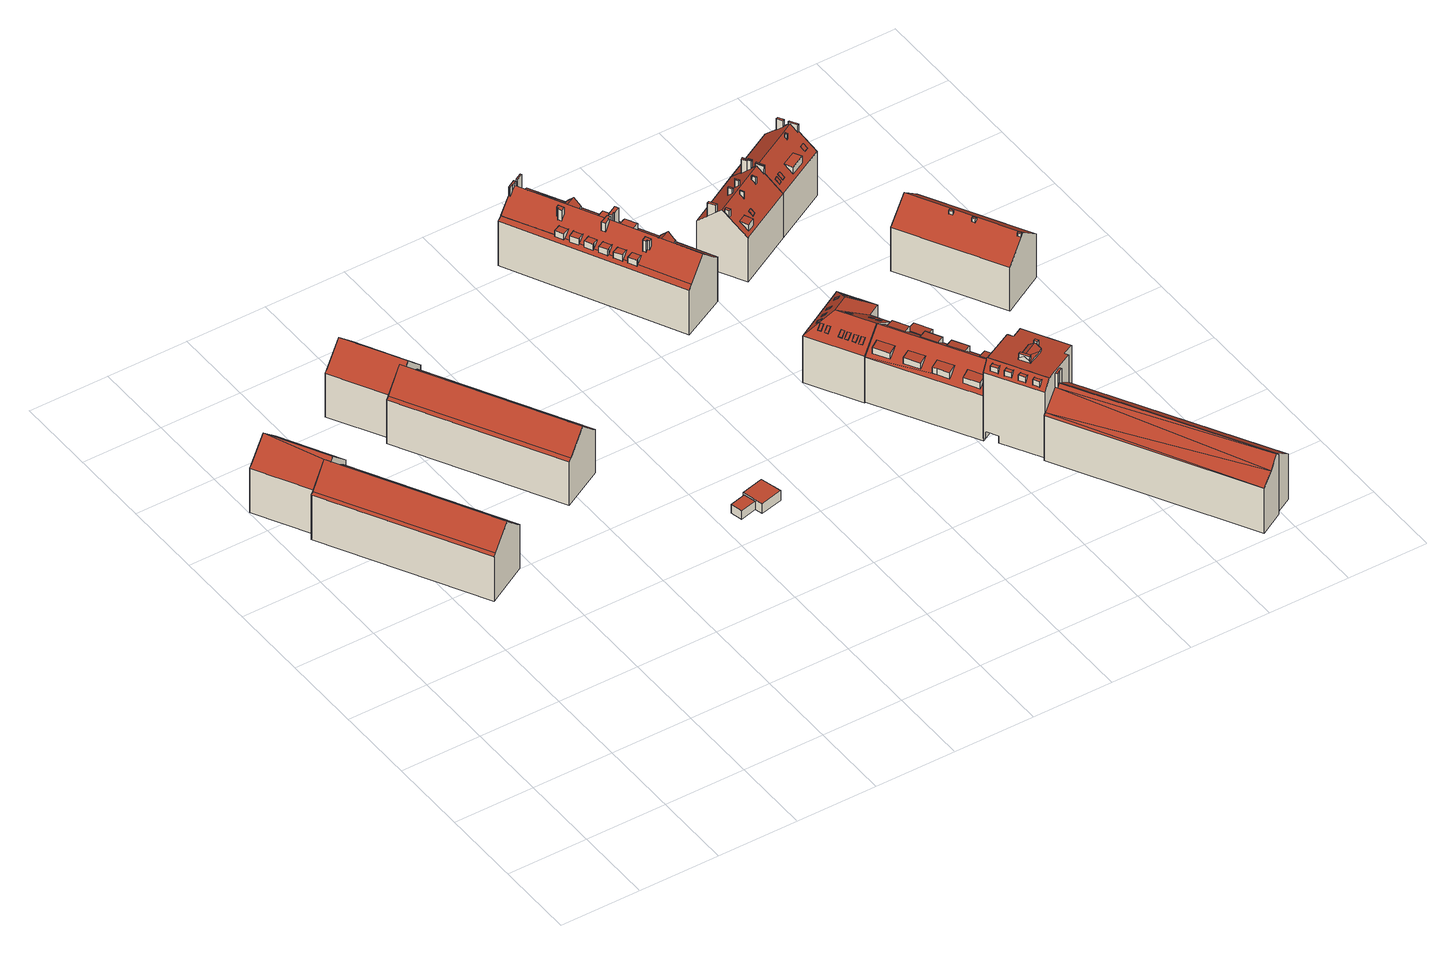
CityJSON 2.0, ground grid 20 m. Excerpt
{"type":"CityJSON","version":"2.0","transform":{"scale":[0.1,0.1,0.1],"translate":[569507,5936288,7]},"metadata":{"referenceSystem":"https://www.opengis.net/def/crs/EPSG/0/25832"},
"CityObjects":{
"building1":{"type":"Building","attributes":{"Grundfläche 2D":"696.358294","Grundhöhe NN":"7.695"},"geometry":[{"type":"Solid","lod":"3","boundaries":[[[[0,1,2,3,4]],[[5,6,7,0,4]],[[7,8,9,0]],[[10,11,12]],[[11,13,12]],[[6,14,15,16,17,13,11]],[[16,18,19,17]],[[18,20,21,19]],[[2,1,22,23]],[[24,8,7,6,11,10,25]],[[9,8,24,26]],[[22,1,0,9,26]],[[10,12,27,25]],[[5,14,6]],[[14,5,4,15]],[[23,28,20,18,16,15,4,3,2]],[[21,20,28,29]],[[12,13,17,19,21,29,27]],[[26,24,25,27,29,28,23,22]]]],"semantics":{"surfaces":[{"type":"RoofSurface"},{"type":"WallSurface"},{"type":"GroundSurface"}],"values":[[0,0,0,0,0,0,0,0,1,1,1,1,1,1,1,1,1,1,2]]}}]},
"building2":{"type":"Building","attributes":{"Grundfläche 2D":"696.362702","Grundhöhe NN":"7.889"},"geometry":[{"type":"Solid","lod":"3","boundaries":[[[[30,31,32]],[[33,31,30]],[[33,34,35,36,37,38,31]],[[37,39,40,38]],[[39,41,42,40]],[[36,43,44,45,46,47]],[[48,49,45,44]],[[50,49,48]],[[30,32,51,52]],[[41,39,37,36,47,53,54]],[[42,41,54,55]],[[32,31,38,40,42,55,51]],[[47,46,56,53]],[[36,35,34,43]],[[52,57,50,48,44,43,34,33,30]],[[49,50,57,58]],[[56,46,45,49,58]],[[55,54,53,56,58,57,52,51]]]],"semantics":{"surfaces":[{"type":"RoofSurface"},{"type":"WallSurface"},{"type":"GroundSurface"}],"values":[[0,0,0,0,0,0,0,0,1,1,1,1,1,1,1,1,1,2]]}}]},
"building3":{"type":"Building","attributes":{"Grundfläche 2D":"12.903918","Grundhöhe NN":"9.126"},"geometry":[{"type":"Solid","lod":"3","boundaries":[[[[59,60,61,62]],[[63,64,62,61]],[[64,65,59,62]],[[65,66,60,59]],[[66,63,61,60]],[[66,65,64,63]]]],"semantics":{"surfaces":[{"type":"RoofSurface"},{"type":"WallSurface"},{"type":"GroundSurface"}],"values":[[0,1,1,1,1,2]]}}]},
"building4":{"type":"Building","attributes":{"Grundfläche 2D":"31.861011","Grundhöhe NN":"9.126"},"geometry":[{"type":"Solid","lod":"3","boundaries":[[[[67,68,69,70]],[[68,67,71,72]],[[69,68,72,73]],[[70,69,73,74]],[[67,70,74,71]],[[72,71,74,73]]]],"semantics":{"surfaces":[{"type":"RoofSurface"},{"type":"WallSurface"},{"type":"GroundSurface"}],"values":[[0,1,1,1,1,2]]}}]},
"building5":{"type":"Building","attributes":{"Grundfläche 2D":"558.582250","Grundhöhe NN":"7.445"},"children":["building5-1","building5-2","building5-3","building5-4","building5-5","building5-6","building5-7","building5-8","building5-9","building5-10","building5-11","building5-12"],"geometry":[{"type":"Solid","lod":"3","boundaries":[[[[75,76,77,78]],[[79,80,81,82]],[[83,84,85,86,87,79,82]],[[88,89,90,91,92,93]],[[94,91,90,95]],[[96,97,98,99,100]],[[101,102,101,103,104,105,106,107,108,109,110,109,110,111,112,113,114,115,116,102]],[[110,109,108,107,106,105,104,103,101,102,116,117,118,119,120,121,122,123,124,125,112,111]],[[102,116,102,101]],[[105,106,107,106,105,104,103,101,103,104]],[[109,108,109,110]],[[111,110,111,112]],[[112,125,113]],[[126,127,128,129,122,121,120,119,118,117,130,131,83,82,81,132,133,97,96,134,135,75,78,136,137,95,90,89,138,139,140]],[[141,142,131,130,143,144,145,146,147]],[[148,149,139,138]],[[136,150,151,135,134,152,153,133,132,154,155,156,157,158,159,137]],[[160,161,139,149,162]],[[163,164,161]],[[164,139,161]],[[78,77,150,136]],[[76,75,135,151]],[[151,150,77,76]],[[81,80,154,132]],[[141,147,86,85,84,83,131,142]],[[87,86,147,146,155,154,80,79]],[[149,148,138,89,88,93]],[[94,95,137,159]],[[91,94,159,158,162,149,93,92]],[[96,100,99,152,134]],[[98,97,133,153]],[[153,152,99,98]],[[115,114,165,166]],[[143,130,117,116,115,166,167]],[[144,143,167,168]],[[145,144,168,169]],[[146,145,169,170]],[[155,146,170,171]],[[156,155,171,172]],[[157,156,172,173]],[[158,157,173,174]],[[162,158,174,175]],[[160,162,175,176]],[[177,163,161,160,176,178]],[[114,113,125,124,123,122,129,128,127,126,140,139,164,163,177,165]],[[173,172,171,170,169,168,167,166,165,177,178,176,175,174]]]],"semantics":{"surfaces":[{"type":"RoofSurface"},{"type":"WallSurface"},{"type":"GroundSurface"}],"values":[[0,0,0,0,0,0,0,0,0,0,0,0,0,0,0,0,0,0,0,0,1,1,1,1,1,1,1,1,1,1,1,1,1,1,1,1,1,1,1,1,1,1,1,1,1,2]]}}]},
"building5-1":{"type":"BuildingInstallation","parents":["building5"],"geometry":[{"type":"MultiSurface","lod":"3","boundaries":[[[179,180,181,182,183,184]],[[185,186,183,182]],[[186,103,179,184,183]],[[104,185,182,181,180]]],"semantics":{"surfaces":[{"type":"RoofSurface"},{"type":"WallSurface"}],"values":[0,1,1,1]}}]},
"building5-2":{"type":"BuildingInstallation","parents":["building5"],"geometry":[{"type":"MultiSurface","lod":"3","boundaries":[[[187,188,189,190,191,192]],[[193,194,191,190]],[[192,191,194,107]],[[187,192,107]],[[189,188,108]],[[190,189,108,193]]],"semantics":{"surfaces":[{"type":"RoofSurface"},{"type":"WallSurface"}],"values":[0,1,1,1,1,1]}}]},
"building5-3":{"type":"BuildingInstallation","parents":["building5"],"geometry":[{"type":"MultiSurface","lod":"3","boundaries":[[[195,196,197,198,199,200]],[[201,202,199,198]],[[195,200,199,202,111]],[[201,198,197,196,112]]],"semantics":{"surfaces":[{"type":"RoofSurface"},{"type":"WallSurface"}],"values":[0,1,1,1]}}]},
"building5-4":{"type":"BuildingInstallation","parents":["building5"],"geometry":[{"type":"MultiSurface","lod":"3","boundaries":[[[203,204,205,206,207,208]],[[207,206,209,210]],[[208,207,210,102]],[[208,102,203]],[[204,101,205]],[[206,205,101,209]]],"semantics":{"surfaces":[{"type":"RoofSurface"},{"type":"WallSurface"}],"values":[0,1,1,1,1,1]}}]},
"building5-5":{"type":"BuildingInstallation","parents":["building5"],"geometry":[{"type":"MultiSurface","lod":"3","boundaries":[[[211,212,213,214,215,216,217]],[[218,219,215,214]],[[219,220,221,217,216,215]],[[221,222,211,217]],[[222,223,212,211]],[[223,224,213,212]],[[224,218,214,213]]],"semantics":{"surfaces":[{"type":"RoofSurface"},{"type":"WallSurface"}],"values":[0,1,1,1,1,1,1]}}]},
"building5-6":{"type":"BuildingInstallation","parents":["building5"],"geometry":[{"type":"MultiSurface","lod":"3","boundaries":[[[225,226,227,228,229,230]],[[127,231,232,233,227,226,225,230]],[[234,228,227,233]],[[234,140,229,228]],[[140,126,127,230,229]]],"semantics":{"surfaces":[{"type":"RoofSurface"},{"type":"WallSurface"}],"values":[0,1,1,1,1]}}]},
"building5-7":{"type":"BuildingInstallation","parents":["building5"],"geometry":[{"type":"MultiSurface","lod":"3","boundaries":[[[235,236,237,238,239,240]],[[239,238,241,242]],[[240,239,242,109]],[[240,109,235]],[[241,238,237,236,110]]],"semantics":{"surfaces":[{"type":"RoofSurface"},{"type":"WallSurface"}],"values":[0,1,1,1,1]}}]},
"building5-8":{"type":"BuildingInstallation","parents":["building5"],"geometry":[{"type":"MultiSurface","lod":"3","boundaries":[[[243,244,245,246,247,248]],[[248,247,249,250]],[[250,251,243,248]],[[244,243,251,252]],[[252,253,245,244]],[[253,254,246,245]],[[254,249,247,246]]],"semantics":{"surfaces":[{"type":"RoofSurface"},{"type":"WallSurface"}],"values":[0,1,1,1,1,1,1]}}]},
"building5-9":{"type":"BuildingInstallation","parents":["building5"],"geometry":[{"type":"MultiSurface","lod":"3","boundaries":[[[255,256,257,258,259,260]],[[261,262,258,257]],[[262,263,259,258]],[[260,259,263,264]],[[264,265,255,260]],[[256,255,265,266]],[[266,261,257,256]]],"semantics":{"surfaces":[{"type":"RoofSurface"},{"type":"WallSurface"}],"values":[0,1,1,1,1,1,1]}}]},
"building5-10":{"type":"BuildingInstallation","parents":["building5"],"geometry":[{"type":"MultiSurface","lod":"3","boundaries":[[[267,268,269,270,271,272,273]],[[274,275,267,273]],[[275,276,268,267]],[[276,277,269,268]],[[277,118,278,271,270,269]],[[278,279,272,271]],[[274,273,272,279,119]]],"semantics":{"surfaces":[{"type":"RoofSurface"},{"type":"WallSurface"}],"values":[0,1,1,1,1,1,1]}}]},
"building5-11":{"type":"BuildingInstallation","parents":["building5"],"geometry":[{"type":"MultiSurface","lod":"3","boundaries":[[[280,281,282,283,284,285,286,287,288]],[[282,281,124,289]],[[289,290,283,282]],[[290,291,284,283]],[[291,120,285,284]],[[286,285,120,292]],[[128,280,288,287,286,292,293,294]],[[128,129,122,123,124,281,280]]],"semantics":{"surfaces":[{"type":"RoofSurface"},{"type":"WallSurface"}],"values":[0,1,1,1,1,1,1,1]}}]},
"building5-12":{"type":"BuildingInstallation","parents":["building5"],"geometry":[{"type":"MultiSurface","lod":"3","boundaries":[[[295,296,297,298,299,300]],[[301,302,299,298]],[[300,299,302,105]],[[295,300,105]],[[297,296,106]],[[298,297,106,301]]],"semantics":{"surfaces":[{"type":"RoofSurface"},{"type":"WallSurface"}],"values":[0,1,1,1,1,1]}}]},
"building6":{"type":"Building","attributes":{"Grundfläche 2D":"217.356288","Grundhöhe NN":"7.498"},"children":["building6-1","building6-2","building6-3","building6-4","building6-5","building6-6","building6-7","building6-8","building6-9","building6-10","building6-11","building6-12","building6-13","building6-14","building6-15","building6-16"],"geometry":[{"type":"Solid","lod":"3","boundaries":[[[[303,304,305,306]],[[307,308,309,306]],[[307,306,305,310]],[[311,309,308]],[[311,303,306,309]],[[310,305,304,312,313]],[[307,310,313,314]],[[308,307,314,315]],[[311,308,315,316]],[[303,311,316,317]],[[304,303,317,312]],[[317,316,315,314,313,312]]]],"semantics":{"surfaces":[{"type":"RoofSurface"},{"type":"WallSurface"},{"type":"GroundSurface"}],"values":[[0,0,0,0,0,1,1,1,1,1,1,2]]}}]},
"building6-1":{"type":"BuildingInstallation","parents":["building6"],"geometry":[{"type":"MultiSurface","lod":"3","boundaries":[[[318,319,320,321]],[[321,320,322,323]],[[318,321,323,324]],[[319,318,324,325]],[[320,319,325,322]]],"semantics":{"surfaces":[{"type":"RoofSurface"},{"type":"WallSurface"}],"values":[0,1,1,1,1]}}]},
"building6-2":{"type":"BuildingInstallation","parents":["building6"],"geometry":[{"type":"MultiSurface","lod":"3","boundaries":[[[326,327,328,329]],[[329,328,330,331]],[[326,329,331,332]],[[327,326,332,333]],[[328,327,333,330]]],"semantics":{"surfaces":[{"type":"RoofSurface"},{"type":"WallSurface"}],"values":[0,1,1,1,1]}}]},
"building6-3":{"type":"BuildingInstallation","parents":["building6"],"geometry":[{"type":"MultiSurface","lod":"3","boundaries":[[[334,335,336,337]],[[334,337,338,339]],[[335,334,339,340]],[[337,336,341,338]],[[336,335,340,341]]],"semantics":{"surfaces":[{"type":"RoofSurface"},{"type":"WallSurface"}],"values":[0,1,1,1,1]}}]},
"building6-4":{"type":"BuildingInstallation","parents":["building6"],"geometry":[{"type":"MultiSurface","lod":"3","boundaries":[[[342,343,344,345]],[[345,344,346,347]],[[342,345,347,348]],[[343,342,348,349]],[[344,343,349,346]]],"semantics":{"surfaces":[{"type":"RoofSurface"},{"type":"WallSurface"}],"values":[0,1,1,1,1]}}]},
"building6-5":{"type":"BuildingInstallation","parents":["building6"],"geometry":[{"type":"MultiSurface","lod":"3","boundaries":[[[350,351,352,353]],[[353,352,354,355]],[[355,356,350,353]],[[356,357,351,350]],[[352,351,357,354]]],"semantics":{"surfaces":[{"type":"RoofSurface"},{"type":"WallSurface"}],"values":[0,1,1,1,1]}}]},
"building6-6":{"type":"BuildingInstallation","parents":["building6"],"geometry":[{"type":"MultiSurface","lod":"3","boundaries":[[[358,359,360,361]],[[362,363,361,360]],[[358,361,363,364]],[[359,358,364,365]],[[360,359,365,362]]],"semantics":{"surfaces":[{"type":"RoofSurface"},{"type":"WallSurface"}],"values":[0,1,1,1,1]}}]},
"building6-7":{"type":"BuildingInstallation","parents":["building6"],"geometry":[{"type":"MultiSurface","lod":"3","boundaries":[[[366,367,368,369]],[[369,368,370,371]],[[366,369,371,372]],[[367,366,372,373]],[[368,367,373,370]]],"semantics":{"surfaces":[{"type":"RoofSurface"},{"type":"WallSurface"}],"values":[0,1,1,1,1]}}]},
"building6-8":{"type":"BuildingInstallation","parents":["building6"],"geometry":[{"type":"MultiSurface","lod":"3","boundaries":[[[374,375,376,377]],[[375,374,378,379]],[[376,375,379,380]],[[377,376,380,381]],[[374,377,381,378]]],"semantics":{"surfaces":[{"type":"RoofSurface"},{"type":"WallSurface"}],"values":[0,1,1,1,1]}}]},
"building6-9":{"type":"BuildingInstallation","parents":["building6"],"geometry":[{"type":"MultiSurface","lod":"3","boundaries":[[[382,383,384,385]],[[386,387,385,384]],[[382,385,387,388]],[[388,389,383,382]],[[384,383,389,386]]],"semantics":{"surfaces":[{"type":"RoofSurface"},{"type":"WallSurface"}],"values":[0,1,1,1,1]}}]},
"building6-10":{"type":"BuildingInstallation","parents":["building6"],"geometry":[{"type":"MultiSurface","lod":"3","boundaries":[[[390,391,392,393]],[[393,392,394,395]],[[390,393,395,396]],[[391,390,396,397]],[[392,391,397,394]]],"semantics":{"surfaces":[{"type":"RoofSurface"},{"type":"WallSurface"}],"values":[0,1,1,1,1]}}]},
"building6-11":{"type":"BuildingInstallation","parents":["building6"],"geometry":[{"type":"MultiSurface","lod":"3","boundaries":[[[398,399,400,401]],[[401,400,402,403]],[[398,401,403,404]],[[399,398,404,405]],[[400,399,405,402]]],"semantics":{"surfaces":[{"type":"RoofSurface"},{"type":"WallSurface"}],"values":[0,1,1,1,1]}}]},
"building6-12":{"type":"BuildingInstallation","parents":["building6"],"geometry":[{"type":"MultiSurface","lod":"3","boundaries":[[[406,407,408,409]],[[410,411,406,409]],[[407,406,411,412]],[[408,413,410,409]],[[412,413,408,407]]],"semantics":{"surfaces":[{"type":"RoofSurface"},{"type":"WallSurface"}],"values":[0,1,1,1,1]}}]},
"building6-13":{"type":"BuildingInstallation","parents":["building6"],"geometry":[{"type":"MultiSurface","lod":"3","boundaries":[[[414,415,416,417]],[[418,419,414,417]],[[420,418,417,416]],[[415,414,419,421]],[[416,415,421,420]]],"semantics":{"surfaces":[{"type":"RoofSurface"},{"type":"WallSurface"}],"values":[0,1,1,1,1]}}]},
"building6-14":{"type":"BuildingInstallation","parents":["building6"],"geometry":[{"type":"MultiSurface","lod":"3","boundaries":[[[422,423,424,425]],[[425,424,426,427]],[[422,425,427,428]],[[423,422,428,429]],[[424,423,429,426]]],"semantics":{"surfaces":[{"type":"RoofSurface"},{"type":"WallSurface"}],"values":[0,1,1,1,1]}}]},
"building6-15":{"type":"BuildingInstallation","parents":["building6"],"geometry":[{"type":"MultiSurface","lod":"3","boundaries":[[[430,431,432,433]],[[434,435,433,432]],[[435,436,430,433]],[[431,430,436,437]],[[432,431,437,434]]],"semantics":{"surfaces":[{"type":"RoofSurface"},{"type":"WallSurface"}],"values":[0,1,1,1,1]}}]},
"building6-16":{"type":"BuildingInstallation","parents":["building6"],"geometry":[{"type":"MultiSurface","lod":"3","boundaries":[[[438,439,440,441]],[[439,438,442,443]],[[441,440,444,445]],[[438,441,445,442]],[[440,439,443,444]]],"semantics":{"surfaces":[{"type":"RoofSurface"},{"type":"WallSurface"}],"values":[0,1,1,1,1]}}]},
"building7":{"type":"Building","attributes":{"Grundfläche 2D":"324.269159","Grundhöhe NN":"7.818"},"geometry":[{"type":"Solid","lod":"3","boundaries":[[[[446,447,448,449]],[[450,451,452,453]],[[454,455,456,457,458,459]],[[460,461,462,463]],[[464,465,466,467]],[[468,469,470,471]],[[472,473,474,475]],[[476,477,478,479]],[[480,481,482,305],[483,484,453,452],[485,486,479,478],[487,488,449,448],[489,490,471,470]],[[305,491,492,493,480],[494,495,457,456,455,496,497,494,491],[498,464,467,499,500,501],[502,503,461,460],[504,505,473,472]],[[447,487,448]],[[449,488,446]],[[447,446,488,487]],[[451,483,452]],[[453,484,450]],[[451,450,484,483]],[[495,494,459,458]],[[494,497,454,459]],[[455,454,497,496]],[[495,458,457]],[[463,462,503,502]],[[463,502,460]],[[461,503,462]],[[501,500,466,465]],[[467,466,500,499]],[[465,464,498,501]],[[469,489,470]],[[471,490,468]],[[469,468,490,489]],[[475,474,505,504]],[[475,504,472]],[[473,505,474]],[[477,485,478]],[[479,486,476]],[[477,476,486,485]],[[491,305,482,506,507]],[[492,491,507,508]],[[481,480,493,492,508,509]],[[482,481,509,506]],[[508,507,506,509]]]],"semantics":{"surfaces":[{"type":"RoofSurface"},{"type":"WallSurface"},{"type":"GroundSurface"}],"values":[[0,0,0,0,0,0,0,0,0,0,1,1,1,1,1,1,1,1,1,1,1,1,1,1,1,1,1,1,1,1,1,1,1,1,1,1,1,1,1,2]]}}]},
"building8":{"type":"Building","attributes":{"Grundfläche 2D":"159.474883","Grundhöhe NN":"8.830"},"children":["building8-1","building8-2","building8-3","building8-4","building8-5","building8-6"],"geometry":[{"type":"MultiSurface","lod":"3","boundaries":[[[510,511,512,513,514,515,516]],[[517,512,511,518,519,520]],[[517,520,521,522,523,524,525]],[[526,527,528,529,530,531,532,533,534,535]],[[536,537,532,531,530,529,528,527,526,535]],[[538,539,540,541,542,543,544,545,537,536,546,547],[548,549,550,551,552,553,554,555,556,557,558]],[[559,543,542]],[[551,550,549,518,511,510,516,553,552]],[[520,519,518,549,548,558,521]],[[556,555,523,522,521,558,557]],[[553,516,515,560,524,523,555,554]],[[561,562,563,564,565,566,534,533]],[[567,568,538,547,546,536,535,534,566,569]],[[539,538,568,570]],[[540,539,570,571]],[[572,573,541,540,571,574]],[[573,575,542,541]],[[533,532,537,545,544,576,561]],[[577,578,579,559,542,575]],[[543,559,579,580]],[[544,543,580,576]],[[572,574,565,564]],[[578,577,563,562]],[[580,579,578,562,561,576]],[[568,567,569,566,565,574,571,570]],[[564,563,577,575,573,572]]],"semantics":{"surfaces":[{"type":"RoofSurface"},{"type":"WallSurface"},{"type":"GroundSurface"},{"type":"OuterCeilingSurface"}],"values":[0,0,0,0,0,0,0,1,1,1,1,1,1,1,1,1,1,1,1,1,1,1,1,2,2,3]}}]},
"building8-1":{"type":"BuildingInstallation","parents":["building8"],"geometry":[{"type":"MultiSurface","lod":"3","boundaries":[[[581,582,583,584,585,586]],[[583,524,560,515,584]],[[513,586,585,584,515,514]],[[581,586,513,512]],[[525,582,581,512,517]],[[583,582,525,524]]],"semantics":{"surfaces":[{"type":"RoofSurface"},{"type":"WallSurface"}],"values":[0,1,1,1,1,1]}}]},
"building8-2":{"type":"BuildingInstallation","parents":["building8"],"geometry":[{"type":"MultiSurface","lod":"3","boundaries":[[[587,588,589,590]],[[587,591,592,588]],[[589,588,592]],[[587,590,591]]],"semantics":{"surfaces":[{"type":"RoofSurface"},{"type":"WallSurface"}],"values":[0,1,1,1]}}]},
"building8-3":{"type":"BuildingInstallation","parents":["building8"],"geometry":[{"type":"MultiSurface","lod":"3","boundaries":[[[593,594,595,596]],[[596,595,597,598]],[[596,598,593]],[[594,597,595]]],"semantics":{"surfaces":[{"type":"RoofSurface"},{"type":"WallSurface"}],"values":[0,1,1,1]}}]},
"building8-4":{"type":"BuildingInstallation","parents":["building8"],"geometry":[{"type":"MultiSurface","lod":"3","boundaries":[[[599,600,601,602]],[[601,603,604,602]],[[599,602,604]],[[601,600,603]]],"semantics":{"surfaces":[{"type":"RoofSurface"},{"type":"WallSurface"}],"values":[0,1,1,1]}}]},
"building8-5":{"type":"BuildingInstallation","parents":["building8"],"geometry":[{"type":"MultiSurface","lod":"3","boundaries":[[[605,606,607,608]],[[606,605,609,610]],[[606,610,607]],[[608,609,605]]],"semantics":{"surfaces":[{"type":"RoofSurface"},{"type":"WallSurface"}],"values":[0,1,1,1]}}]},
"building8-6":{"type":"BuildingInstallation","parents":["building8"],"geometry":[{"type":"MultiSurface","lod":"3","boundaries":[[[611,612,613,614]],[[614,613,615,616]],[[611,614,616,617]],[[612,611,617,618]],[[613,612,618,615]]],"semantics":{"surfaces":[{"type":"RoofSurface"},{"type":"WallSurface"}],"values":[0,1,1,1,1]}}]},
"building9":{"type":"Building","attributes":{"Grundfläche 2D":"616.381853","Grundhöhe NN":"8.565"},"children":["building9-1"],"geometry":[{"type":"Solid","lod":"3","boundaries":[[[[619,620,621,622,623,624,625,626]],[[627,621,628,629,630]],[[627,630,631,623,622,621]],[[632,633,634,635,628]],[[629,628,635,630]],[[636,637,634]],[[637,635,634]],[[638,639,636,634,633,632,628,621,620,619,626,640,641]],[[637,636,639,642]],[[631,630,635,637,642,643]],[[623,631,643,644]],[[625,624,623,644,645]],[[626,625,645,640]],[[643,642,639,638,641,640,645,644]]]],"semantics":{"surfaces":[{"type":"RoofSurface"},{"type":"WallSurface"},{"type":"GroundSurface"}],"values":[[0,0,0,0,0,0,0,1,1,1,1,1,1,2]]}}]},
"building9-1":{"type":"BuildingInstallation","parents":["building9"],"geometry":[{"type":"MultiSurface","lod":"3","boundaries":[[[646,647,648,649,650,651]],[[628,629,646,651]],[[647,646,629,627]],[[652,649,648,647,627,622]],[[652,620,650,649]],[[650,620,621,628,651]]],"semantics":{"surfaces":[{"type":"RoofSurface"},{"type":"WallSurface"}],"values":[0,1,1,1,1,1]}}]},
"building10":{"type":"Building","attributes":{"Grundfläche 2D":"195.641408","Grundhöhe NN":"7.531"},"children":["building10-1","building10-2","building10-3","building10-4","building10-5","building10-6","building10-7","building10-8","building10-9","building10-10","building10-11"],"geometry":[{"type":"Solid","lod":"3","boundaries":[[[[653,654,655,656,657,658,659,660,661,662,663]],[[664,665,666,663,662,661,667,668]],[[664,668,667,661,660,659,658,669,670]],[[665,664,670,671]],[[657,656,655,654,653,663,666,665,671,672]],[[658,657,672,669]],[[671,670,669,672]]]],"semantics":{"surfaces":[{"type":"RoofSurface"},{"type":"WallSurface"},{"type":"GroundSurface"}],"values":[[0,0,1,1,1,1,2]]}}]},
"building10-1":{"type":"BuildingInstallation","parents":["building10"],"geometry":[{"type":"MultiSurface","lod":"3","boundaries":[[[673,674,675,676]],[[676,675,659,660]],[[673,676,660,677]],[[674,673,677,678]],[[675,674,678,659]]],"semantics":{"surfaces":[{"type":"RoofSurface"},{"type":"WallSurface"}],"values":[0,1,1,1,1]}}]},
"building10-2":{"type":"BuildingInstallation","parents":["building10"],"geometry":[{"type":"MultiSurface","lod":"3","boundaries":[[[679,680,681,682]],[[653,683,679,682]],[[662,684,680,679,683]],[[684,666,681,680]],[[663,653,682,681,666]]],"semantics":{"surfaces":[{"type":"RoofSurface"},{"type":"WallSurface"}],"values":[0,1,1,1,1]}}]},
"building10-3":{"type":"BuildingInstallation","parents":["building10"],"geometry":[{"type":"MultiSurface","lod":"3","boundaries":[[[685,686,687,688]],[[688,687,689,690]],[[685,688,690,691]],[[686,685,691,692]],[[687,686,692,689]]],"semantics":{"surfaces":[{"type":"RoofSurface"},{"type":"WallSurface"}],"values":[0,1,1,1,1]}}]},
"building10-4":{"type":"BuildingInstallation","parents":["building10"],"geometry":[{"type":"MultiSurface","lod":"3","boundaries":[[[693,694,695,696]],[[697,698,695,694]],[[696,695,698,699]],[[693,696,699,700]],[[700,697,694,693]]],"semantics":{"surfaces":[{"type":"RoofSurface"},{"type":"WallSurface"}],"values":[0,1,1,1,1]}}]},
"building10-5":{"type":"BuildingInstallation","parents":["building10"],"geometry":[{"type":"MultiSurface","lod":"3","boundaries":[[[701,702,703,704]],[[705,706,703,702]],[[703,706,707]],[[704,703,707,708]],[[708,654,701,704]],[[655,705,702,701,654]]],"semantics":{"surfaces":[{"type":"RoofSurface"},{"type":"WallSurface"}],"values":[0,1,1,1,1,1]}}]},
"building10-6":{"type":"BuildingInstallation","parents":["building10"],"geometry":[{"type":"MultiSurface","lod":"3","boundaries":[[[706,705,709,710]],[[655,656,709,705]],[[656,711,710,709]],[[706,710,711,707]]],"semantics":{"surfaces":[{"type":"RoofSurface"},{"type":"WallSurface"}],"values":[0,1,1,1]}}]},
"building10-7":{"type":"BuildingInstallation","parents":["building10"],"geometry":[{"type":"MultiSurface","lod":"3","boundaries":[[[712,713,714,715]],[[667,668,715,714]],[[668,716,712,715]],[[713,712,716,717]],[[714,713,717,667]]],"semantics":{"surfaces":[{"type":"RoofSurface"},{"type":"WallSurface"}],"values":[0,1,1,1,1]}}]},
"building10-8":{"type":"BuildingInstallation","parents":["building10"],"geometry":[{"type":"MultiSurface","lod":"3","boundaries":[[[718,719,720,721]],[[721,720,722,723]],[[723,724,718,721]],[[719,718,724,725]],[[725,722,720,719]]],"semantics":{"surfaces":[{"type":"RoofSurface"},{"type":"WallSurface"}],"values":[0,1,1,1,1]}}]},
"building10-9":{"type":"BuildingInstallation","parents":["building10"],"geometry":[{"type":"MultiSurface","lod":"3","boundaries":[[[726,727,728,729]],[[729,728,730,731]],[[726,729,731]],[[730,728,727]]],"semantics":{"surfaces":[{"type":"RoofSurface"},{"type":"WallSurface"}],"values":[0,1,1,1]}}]},
"building10-10":{"type":"BuildingInstallation","parents":["building10"],"geometry":[{"type":"MultiSurface","lod":"3","boundaries":[[[732,733,734,735]],[[735,734,736,737]],[[732,735,737,738]],[[733,732,738,739]],[[734,733,739,736]]],"semantics":{"surfaces":[{"type":"RoofSurface"},{"type":"WallSurface"}],"values":[0,1,1,1,1]}}]},
"building10-11":{"type":"BuildingInstallation","parents":["building10"],"geometry":[{"type":"MultiSurface","lod":"3","boundaries":[[[740,741,742,743]],[[743,742,744,745]],[[740,743,745,746]],[[741,740,746,747]],[[742,741,747,744]]],"semantics":{"surfaces":[{"type":"RoofSurface"},{"type":"WallSurface"}],"values":[0,1,1,1,1]}}]},
"building11":{"type":"Building","attributes":{"Grundfläche 2D":"13.680791","Grundhöhe NN":"8.332"},"geometry":[{"type":"Solid","lod":"3","boundaries":[[[[748,749,750,751]],[[752,753,751,750]],[[753,754,748,751]],[[754,755,749,748]],[[755,752,750,749]],[[755,754,753,752]]]],"semantics":{"surfaces":[{"type":"RoofSurface"},{"type":"WallSurface"},{"type":"GroundSurface"}],"values":[[0,1,1,1,1,2]]}}]},
"building12":{"type":"Building","attributes":{"Grundfläche 2D":"189.061487","Grundhöhe NN":"7.473"},"children":["building12-1","building12-2","building12-3","building12-4","building12-5","building12-6","building12-7","building12-8","building12-9"],"geometry":[{"type":"Solid","lod":"3","boundaries":[[[[756,757,758,759]],[[760,761,762,763,764,765,663,666,665],[756,766,767,757]],[[768,769,770,771,772,657,656,655,654,653,663,765,764,763,762]],[[759,758,767,766]],[[759,766,756]],[[757,767,758]],[[665,666,663,653,654,655,656,657,672,671]],[[760,665,671,773]],[[774,772,771,770,769,768,762,761,760,773,775]],[[657,772,774,672]],[[773,671,672,774,775]]]],"semantics":{"surfaces":[{"type":"RoofSurface"},{"type":"WallSurface"},{"type":"GroundSurface"}],"values":[[0,0,0,1,1,1,1,1,1,1,2]]}}]},
"building12-1":{"type":"BuildingInstallation","parents":["building12"],"geometry":[{"type":"MultiSurface","lod":"3","boundaries":[[[776,777,778,779]],[[780,781,779,778]],[[776,779,781,782]],[[777,776,782,783]],[[783,780,778,777]]],"semantics":{"surfaces":[{"type":"RoofSurface"},{"type":"WallSurface"}],"values":[0,1,1,1,1]}}]},
"building12-2":{"type":"BuildingInstallation","parents":["building12"],"geometry":[{"type":"MultiSurface","lod":"3","boundaries":[[[784,785,786,787]],[[785,784,788,789]],[[787,786,790,791]],[[784,787,791,788]],[[786,785,789,790]]],"semantics":{"surfaces":[{"type":"RoofSurface"},{"type":"WallSurface"}],"values":[0,1,1,1,1]}}]},
"building12-3":{"type":"BuildingInstallation","parents":["building12"],"geometry":[{"type":"MultiSurface","lod":"3","boundaries":[[[682,681,792,793]],[[682,653,663,666,681]],[[666,794,792,681]],[[795,793,792,794,765]],[[795,653,682,793]]],"semantics":{"surfaces":[{"type":"RoofSurface"},{"type":"WallSurface"}],"values":[0,1,1,1,1]}}]},
"building12-4":{"type":"BuildingInstallation","parents":["building12"],"geometry":[{"type":"MultiSurface","lod":"3","boundaries":[[[796,797,709,705]],[[656,655,705,709]],[[797,796,798,799]],[[799,656,709,797]]],"semantics":{"surfaces":[{"type":"RoofSurface"},{"type":"WallSurface"}],"values":[0,1,1,1]}}]},
"building12-5":{"type":"BuildingInstallation","parents":["building12"],"geometry":[{"type":"MultiSurface","lod":"3","boundaries":[[[800,801,802,803]],[[801,800,804,805]],[[802,801,805,806]],[[806,807,803,802]],[[807,804,800,803]]],"semantics":{"surfaces":[{"type":"RoofSurface"},{"type":"WallSurface"}],"values":[0,1,1,1,1]}}]},
"building12-6":{"type":"BuildingInstallation","parents":["building12"],"geometry":[{"type":"MultiSurface","lod":"3","boundaries":[[[808,809,810,811,812]],[[813,808,812,768]],[[813,763,814,810,809,808]],[[814,761,811,810]],[[811,761,762,768,812]]],"semantics":{"surfaces":[{"type":"RoofSurface"},{"type":"WallSurface"}],"values":[0,1,1,1,1]}}]},
"building12-7":{"type":"BuildingInstallation","parents":["building12"],"geometry":[{"type":"MultiSurface","lod":"3","boundaries":[[[815,816,817,818]],[[816,815,819,820]],[[821,822,818,817]],[[815,818,822,819]],[[820,821,817,816]]],"semantics":{"surfaces":[{"type":"RoofSurface"},{"type":"WallSurface"}],"values":[0,1,1,1,1]}}]},
"building12-8":{"type":"BuildingInstallation","parents":["building12"],"geometry":[{"type":"MultiSurface","lod":"3","boundaries":[[[823,824,702,701]],[[654,701,702,705,655]],[[654,825,823,701]],[[796,824,823,825,798]],[[796,705,702,824]]],"semantics":{"surfaces":[{"type":"RoofSurface"},{"type":"WallSurface"}],"values":[0,1,1,1,1]}}]},
"building12-9":{"type":"BuildingInstallation","parents":["building12"],"geometry":[{"type":"MultiSurface","lod":"3","boundaries":[[[826,827,828,829]],[[770,830,827,826]],[[831,828,827,830]],[[831,769,829,828]],[[769,770,826,829]]],"semantics":{"surfaces":[{"type":"RoofSurface"},{"type":"WallSurface"}],"values":[0,1,1,1,1]}}]},
"building13":{"type":"Building","attributes":{"Grundfläche 2D":"344.657556","Grundhöhe NN":"7.836"},"children":["building13-1","building13-2","building13-3"],"geometry":[{"type":"Solid","lod":"3","boundaries":[[[[832,833,834,835,836,837,838]],[[839,833,832]],[[839,840,841,842,835,834,833]],[[837,836,843,844]],[[845,846,847,848,841,840,839,832,838,837,844,849]],[[842,841,848,850]],[[843,836,835,842,850]],[[848,847,846,845,849,844,843,850]]]],"semantics":{"surfaces":[{"type":"RoofSurface"},{"type":"WallSurface"},{"type":"GroundSurface"}],"values":[[0,0,0,1,1,1,1,2]]}}]},
"building13-1":{"type":"BuildingInstallation","parents":["building13"],"geometry":[{"type":"MultiSurface","lod":"3","boundaries":[[[851,852,853,854]],[[854,853,855,856]],[[851,854,856,857]],[[852,851,857,858]],[[853,852,858,855]]],"semantics":{"surfaces":[{"type":"RoofSurface"},{"type":"WallSurface"}],"values":[0,1,1,1,1]}}]},
"building13-2":{"type":"BuildingInstallation","parents":["building13"],"geometry":[{"type":"MultiSurface","lod":"3","boundaries":[[[859,860,861,862]],[[862,861,863,864]],[[859,862,864,865]],[[860,859,865,866]],[[861,860,866,863]]],"semantics":{"surfaces":[{"type":"RoofSurface"},{"type":"WallSurface"}],"values":[0,1,1,1,1]}}]},
"building13-3":{"type":"BuildingInstallation","parents":["building13"],"geometry":[{"type":"MultiSurface","lod":"3","boundaries":[[[867,868,869,870]],[[871,872,870,869]],[[867,870,872,873]],[[868,867,873,874]],[[869,868,874,871]]],"semantics":{"surfaces":[{"type":"RoofSurface"},{"type":"WallSurface"}],"values":[0,1,1,1,1]}}]}
},
"vertices":[
[53,1294,182],[0,1266,129],[74,1131,129],[111,1151,166],[119,1155,174],[124,1145,174],[124,1146,174],[132,1150,182],[183,1177,129],[104,1322,129],[168,1169,130],[160,1165,135],[370,798,130],[363,794,135],[124,1145,175],[119,1155,175],[111,1151,183],[319,770,183],[65,1126,135],[273,745,135],[59,1122,130],[266,741,130],[0,1266,7],[74,1131,7],[183,1177,7],[168,1169,7],[104,1322,7],[370,798,7],[59,1122,7],[266,741,7],
[471,1334,130],[666,959,135],[673,963,130],[463,1330,135],[427,1310,175],[421,1320,175],[421,1320,176],[414,1316,183],[622,935,183],[368,1291,135],[576,910,135],[362,1287,130],[569,907,130],[427,1310,176],[435,1315,184],[356,1459,184],[303,1431,129],[377,1296,129],[463,1330,152],[407,1487,129],[485,1342,129],[673,963,9],[471,1334,9],[377,1296,9],[362,1287,9],[569,907,9],[303,1431,9],[485,1342,9],[407,1487,9],
[837,655,44],[878,665,44],[870,695,44],[830,685,44],[870,695,21],[830,685,21],[837,655,21],[878,665,21],
[870,699,48],[883,646,48],[939,660,48],[926,713,48],[870,699,21],[883,646,21],[939,660,21],[926,713,21],
[1065,1483,150],[1081,1491,150],[1067,1519,150],[1051,1511,150],[1141,1382,155],[1133,1398,137],[1124,1394,137],[1117,1370,155],[1141,1362,137],[1143,1363,137],[1148,1366,137],[1149,1366,137],[1147,1370,141],[1024,1597,137],[1022,1596,137],[1014,1572,155],[1038,1584,155],[1032,1597,141],[1030,1600,137],[1046,1568,137],[1038,1564,137],[1075,1464,150],[1089,1436,150],[1105,1444,150],[1091,1472,150],[1088,1471,150],[1031,1367,135],[1041,1348,135],[1025,1379,135],[1015,1398,135],[1009,1410,135],[999,1430,135],[993,1442,135],[983,1461,135],[977,1473,135],[967,1493,135],[961,1504,135],[951,1524,135],[891,1641,134],[881,1636,128],[1089,1226,128],[1100,1232,135],[1144,1254,183],[1041,1456,183],[1038,1462,183],[938,1658,183],[937,1659,183],[935,1663,183],[929,1660,176],[920,1655,166],[891,1641,135],[956,1673,161],[949,1670,168],[940,1666,178],[936,1663,183],[1188,1276,135],[1143,1363,135],[1127,1395,135],[1103,1443,135],[1088,1471,135],[1079,1489,135],[1064,1518,135],[1040,1565,135],[1024,1597,135],[979,1685,135],[965,1678,150],[1148,1366,132],[1148,1365,132],[1198,1281,128],[1199,1281,128],[1153,1372,128],[1147,1370,131],[1149,1366,131],[1029,1600,131],[1030,1600,131],[1067,1519,133],[1081,1491,133],[1091,1472,133],[1105,1444,133],[1133,1398,131],[1135,1395,131],[1140,1397,128],[1050,1574,128],[1045,1572,131],[1046,1568,131],[1037,1599,128],[1035,1603,128],[1032,1597,131],[990,1691,128],[981,1686,133],[881,1636,4],[1089,1226,4],[1198,1281,4],[1199,1281,4],[1153,1372,4],[1147,1370,4],[1135,1395,4],[1140,1397,4],[1050,1574,4],[1045,1572,4],[1032,1597,4],[1037,1599,4],[990,1691,4],[1035,1603,4],
[1039,1386,150],[1029,1405,150],[1015,1398,150],[1012,1397,150],[1022,1377,150],[1025,1379,150],[1012,1397,133],[1022,1377,133],
[1007,1449,150],[997,1468,150],[983,1461,150],[980,1460,150],[990,1440,150],[993,1442,150],[980,1460,133],[990,1440,133],
[975,1511,150],[965,1531,150],[951,1524,150],[948,1523,150],[958,1503,150],[961,1504,150],[948,1523,133],[958,1503,133],
[1055,1355,150],[1045,1374,150],[1031,1367,150],[1028,1366,150],[1038,1346,150],[1041,1348,150],[1028,1366,133],[1038,1346,133],
[1059,1465,188],[1060,1463,188],[1076,1471,188],[1071,1480,188],[1047,1467,188],[1050,1461,188],[1051,1460,188],[1071,1480,146],[1047,1467,173],[1050,1461,173],[1051,1460,173],[1059,1465,163],[1060,1463,163],[1076,1471,146],
[950,1669,188],[950,1668,188],[951,1667,188],[967,1675,188],[965,1678,188],[949,1670,188],[950,1669,168],[950,1668,168],[951,1667,168],[967,1675,150],
[991,1480,150],[981,1500,150],[967,1493,150],[964,1491,150],[974,1472,150],[977,1473,150],[964,1491,133],[974,1472,133],
[1064,1351,187],[1068,1353,187],[1071,1348,187],[1077,1351,187],[1071,1364,187],[1060,1358,187],[1071,1364,168],[1060,1358,156],[1064,1351,156],[1068,1353,161],[1071,1348,161],[1077,1351,168],
[972,1533,187],[982,1538,187],[976,1551,187],[970,1548,187],[972,1543,187],[968,1541,187],[976,1551,168],[970,1548,162],[972,1543,162],[968,1541,157],[972,1533,157],[982,1538,168],
[1025,1445,188],[1039,1453,188],[1038,1455,188],[1041,1456,188],[1046,1458,188],[1042,1465,188],[1020,1454,188],[1020,1454,164],[1025,1445,164],[1039,1453,180],[1038,1455,180],[1046,1458,178],[1042,1465,178],
[940,1666,190],[920,1655,190],[922,1651,190],[931,1656,190],[931,1655,190],[938,1658,190],[943,1661,190],[942,1662,190],[942,1663,190],[922,1651,166],[931,1656,176],[931,1655,176],[943,1661,178],[942,1662,178],[942,1663,178],
[1023,1417,150],[1013,1437,150],[999,1430,150],[996,1429,150],[1006,1409,150],[1009,1410,150],[996,1429,133],[1006,1409,133],
[1200,964,134],[1272,836,134],[1322,865,181],[1274,951,181],[1356,941,134],[1388,959,134],[1315,973,181],[1380,898,134],[1340,1043,134],[1272,836,5],[1380,898,5],[1356,941,5],[1388,959,5],[1340,1043,5],[1200,964,5],
[1290,986,159],[1285,996,149],[1278,992,149],[1283,982,159],[1278,992,148],[1283,982,158],[1290,986,158],[1285,996,148],
[1334,996,159],[1345,1002,148],[1341,1010,148],[1330,1003,159],[1341,1010,147],[1330,1003,158],[1334,996,158],[1345,1002,147],
[1270,899,159],[1259,893,149],[1263,885,149],[1274,891,159],[1274,891,158],[1270,899,158],[1259,893,148],[1263,885,148],
[1337,990,159],[1342,982,159],[1353,988,148],[1349,996,148],[1353,988,147],[1349,996,147],[1337,990,158],[1342,982,158],
[1291,862,159],[1286,870,159],[1275,863,149],[1280,856,149],[1275,863,148],[1280,856,148],[1291,862,158],[1286,870,158],
[1283,876,159],[1278,884,159],[1268,878,149],[1272,870,149],[1268,878,148],[1272,870,148],[1283,876,158],[1278,884,158],
[1270,975,159],[1265,984,149],[1258,980,149],[1263,971,159],[1258,980,148],[1263,971,158],[1270,975,158],[1265,984,148],
[1267,905,159],[1263,912,159],[1252,906,149],[1256,898,149],[1267,905,158],[1263,912,158],[1252,906,148],[1256,898,148],
[1296,925,177],[1307,931,168],[1301,943,168],[1290,936,177],[1301,943,167],[1290,936,176],[1296,925,176],[1307,931,167],
[1345,976,159],[1349,969,159],[1361,975,148],[1356,983,148],[1361,975,147],[1356,983,147],[1345,976,158],[1349,969,158],
[1346,892,158],[1358,899,148],[1354,906,148],[1342,899,158],[1354,906,147],[1342,899,157],[1346,892,157],[1358,899,147],
[1322,1004,159],[1317,1014,149],[1310,1010,149],[1315,1000,159],[1315,1000,158],[1322,1004,158],[1317,1014,148],[1310,1010,148],
[1338,907,158],[1350,914,148],[1346,921,148],[1334,914,158],[1334,914,157],[1338,907,157],[1346,921,147],[1350,914,147],
[1251,933,159],[1247,940,159],[1236,934,149],[1240,927,149],[1236,934,148],[1240,927,148],[1251,933,158],[1247,940,158],
[1243,947,159],[1239,955,159],[1228,948,149],[1232,941,149],[1228,948,148],[1232,941,148],[1243,947,158],[1239,955,158],
[1250,964,159],[1245,973,149],[1238,969,149],[1243,960,159],[1250,964,158],[1245,973,148],[1238,969,148],[1243,960,158],
[1390,842,157],[1370,878,157],[1350,868,160],[1371,831,160],[1459,719,157],[1438,756,157],[1419,745,160],[1440,708,160],[1376,670,157],[1396,681,160],[1377,714,160],[1375,717,160],[1355,706,157],[1361,697,157],[1362,741,160],[1342,777,160],[1322,766,157],[1342,730,157],[1411,655,160],[1391,643,157],[1411,607,157],[1431,618,160],[1497,651,157],[1477,688,157],[1457,678,160],[1478,641,160],[1327,804,160],[1306,841,160],[1286,829,157],[1307,793,157],[1428,774,157],[1408,811,157],[1388,800,160],[1409,763,160],[1460,620,181],[1510,649,133],[1372,893,133],[1438,756,141],[1459,719,141],[1408,811,141],[1428,774,141],[1370,878,141],[1390,842,141],[1477,688,141],[1497,651,141],[1272,836,133],[1409,592,133],[1423,600,146],[1361,697,141],[1355,706,141],[1377,671,142],[1376,670,141],[1394,645,144],[1416,610,146],[1411,607,141],[1391,643,141],[1342,730,141],[1322,766,141],[1307,793,141],[1286,829,141],[1372,893,8],[1272,836,8],[1409,592,8],[1510,649,8],
[1496,539,227],[1526,555,227],[1491,549,235],[1495,542,229],[1494,541,229],[1489,538,229],[1491,536,227],[1489,552,238],[1534,560,227],[1529,569,234],[1526,573,238],[1519,586,227],[1481,565,227],[1476,562,227],[1477,560,229],[1482,563,229],[1487,485,228],[1471,514,228],[1462,529,228],[1455,543,228],[1446,558,228],[1439,571,228],[1423,600,228],[1407,591,200],[1479,464,200],[1494,472,228],[1496,473,226],[1424,600,226],[1576,519,219],[1571,528,219],[1599,543,217],[1540,648,217],[1513,633,219],[1506,643,219],[1505,646,219],[1460,620,223],[1518,486,224],[1536,496,222],[1522,581,220],[1534,560,220],[1526,555,221],[1506,544,223],[1495,538,224],[1491,536,224],[1489,538,224],[1476,562,224],[1483,566,223],[1490,570,223],[1519,586,221],[1507,644,219],[1483,549,238],[1407,591,18],[1410,586,18],[1410,586,38],[1425,559,38],[1425,559,18],[1479,464,18],[1496,473,18],[1576,519,18],[1494,472,18],[1571,528,18],[1599,543,18],[1551,629,38],[1540,648,38],[1551,629,18],[1513,633,38],[1505,646,18],[1509,641,38],[1509,641,18],[1507,644,18],[1506,643,18],
[1491,549,241],[1482,563,241],[1477,560,241],[1489,538,241],[1494,541,241],[1495,542,241],
[1450,522,221],[1459,507,221],[1467,512,221],[1459,527,221],[1450,522,206],[1459,507,206],
[1484,483,221],[1475,498,221],[1467,493,221],[1475,478,221],[1467,493,206],[1475,478,206],
[1451,541,221],[1443,556,221],[1434,551,221],[1443,536,221],[1434,551,206],[1443,536,206],
[1418,580,221],[1427,564,221],[1435,569,221],[1427,584,221],[1418,580,206],[1427,564,206],
[1536,573,241],[1532,580,241],[1526,577,241],[1530,570,241],[1526,577,220],[1530,570,220],[1536,573,220],[1532,580,220],
[1576,519,143],[1536,496,180],[1526,491,188],[1530,485,188],[1785,44,183],[1802,53,168],[1829,69,143],[1578,520,141],[1529,485,188],[1518,486,181],[1521,480,181],[1779,37,190],[1786,40,183],[1496,473,161],[1494,472,159],[1479,464,145],[1754,22,166],[1474,461,141],[1727,7,141],[1494,472,16],[1474,461,16],[1578,520,16],[1496,473,16],[1727,7,16],[1786,40,16],[1785,44,16],[1829,69,16],
[1521,480,220],[1529,485,220],[1530,485,220],[1539,490,220],[1536,496,220],[1518,486,220],[1539,490,180],
[1396,1430,179],[1391,1439,170],[1387,1447,162],[1380,1459,149],[1368,1481,127],[1228,1404,127],[1240,1381,150],[1250,1364,168],[1257,1350,182],[1396,1426,182],[1398,1427,182],[1287,1297,127],[1427,1373,127],[1406,1412,167],[1260,1345,177],[1265,1335,167],[1228,1404,5],[1287,1297,5],[1427,1373,5],[1368,1481,5],
[1255,1367,187],[1245,1384,187],[1240,1381,187],[1250,1364,187],[1255,1367,168],[1245,1384,150],
[1394,1429,188],[1403,1411,188],[1406,1412,188],[1396,1430,188],[1394,1429,179],[1403,1411,167],
[1321,1378,186],[1319,1377,186],[1324,1367,186],[1326,1369,186],[1324,1367,167],[1326,1369,167],[1321,1378,177],[1319,1377,177],
[1328,1349,152],[1320,1344,152],[1325,1335,143],[1333,1340,143],[1320,1344,151],[1325,1335,142],[1333,1340,142],[1328,1349,151],
[1391,1439,191],[1387,1447,191],[1384,1445,191],[1388,1438,191],[1387,1447,188],[1384,1445,188],[1384,1445,162],[1388,1438,170],
[1380,1459,188],[1377,1457,188],[1377,1457,149],
[1270,1338,186],[1265,1348,186],[1260,1345,186],[1265,1335,186],[1270,1338,167],[1265,1348,177],
[1338,1404,187],[1332,1414,187],[1330,1412,187],[1335,1403,187],[1330,1412,164],[1335,1403,174],[1338,1404,174],[1332,1414,164],
[1304,1338,153],[1285,1328,153],[1296,1309,151],[1315,1319,151],[1296,1309,133],[1315,1319,133],
[1312,1391,187],[1307,1400,187],[1304,1399,187],[1309,1389,187],[1304,1399,164],[1309,1389,174],[1312,1391,174],[1307,1400,164],
[1369,1404,186],[1366,1402,186],[1371,1393,186],[1374,1394,186],[1371,1393,167],[1374,1394,167],[1369,1404,177],[1366,1402,177],
[1505,926,33],[1484,966,33],[1458,952,36],[1479,912,36],[1458,952,13],[1479,912,13],[1505,926,13],[1484,966,13],
[1502,1446,153],[1466,1427,153],[1476,1408,153],[1512,1428,153],[1563,1447,127],[1542,1485,166],[1533,1501,182],[1530,1499,182],[1497,1481,182],[1400,1428,182],[1512,1428,134],[1476,1408,134],[1531,1504,179],[1526,1515,168],[1518,1529,153],[1504,1554,128],[1504,1555,127],[1563,1447,5],[1504,1555,5],[1504,1554,5],
[1503,1478,187],[1500,1476,187],[1503,1470,187],[1506,1472,187],[1503,1470,171],[1506,1472,171],[1503,1478,177],[1500,1476,177],
[1432,1404,151],[1425,1400,151],[1430,1391,141],[1437,1395,141],[1432,1404,150],[1425,1400,150],[1430,1391,140],[1437,1395,140],
[1408,1414,188],[1399,1432,188],[1408,1414,167],[1399,1432,179],
[1390,1448,188],[1383,1461,188],[1390,1448,162],[1383,1461,149],
[1443,1398,141],[1451,1403,141],[1445,1413,152],[1437,1409,152],[1443,1398,140],[1451,1403,140],[1445,1413,151],[1437,1409,151],
[1528,1503,187],[1530,1499,187],[1538,1483,187],[1542,1485,187],[1531,1504,187],[1528,1503,179],[1538,1483,166],
[1538,1462,151],[1528,1457,151],[1533,1448,141],[1543,1453,141],[1538,1462,150],[1528,1457,150],[1533,1448,140],[1543,1453,140],
[1394,1441,191],[1390,1448,191],[1394,1441,170],
[1518,1529,185],[1514,1528,185],[1522,1513,185],[1526,1515,185],[1514,1528,153],[1522,1513,168],
[1743,938,179],[1738,946,179],[1691,1032,179],[1607,1185,179],[1553,1155,129],[1689,908,129],[1690,908,130],[1744,938,178],[1745,939,177],[1796,967,129],[1660,1214,129],[1553,1155,8],[1689,908,8],[1743,938,8],[1744,938,8],[1745,939,8],[1796,967,8],[1690,908,8],[1660,1214,8],
[1682,1028,181],[1687,1030,181],[1682,1038,181],[1678,1035,181],[1682,1038,175],[1678,1035,171],[1682,1028,171],[1687,1030,175],
[1656,1075,181],[1661,1077,181],[1656,1085,181],[1652,1083,181],[1656,1085,175],[1652,1083,171],[1656,1075,171],[1661,1077,175],
[1735,934,181],[1739,936,181],[1735,944,181],[1731,942,181],[1735,944,175],[1731,942,172],[1735,934,172],[1739,936,175]
]}
